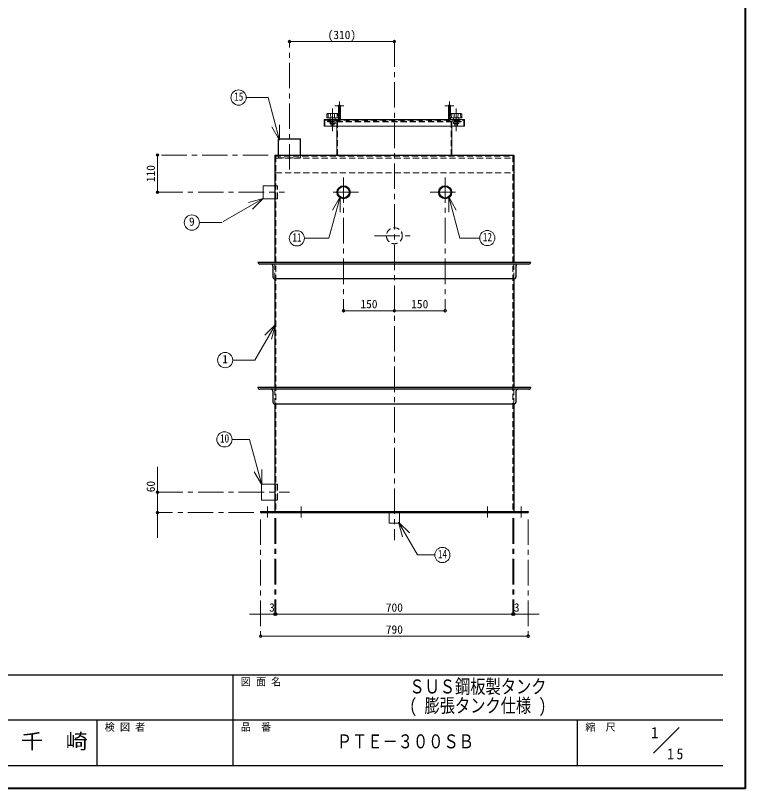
# Model space of a CAD drawing. Units: millimetres at full size, sheet at 1:15. Extents: x -3184 to 2891, y -2037 to 2178.
# Drawn here: x 734 to 2891, y -2037 to 246 of the extents above; entities that cross this region are included whole.
import ezdxf
from ezdxf.enums import TextEntityAlignment as Align

# ---------------------------------------------------------------- set-up
doc = ezdxf.new("R2010")
doc.units = ezdxf.units.MM
doc.header["$LTSCALE"] = 15
doc.header["$PDMODE"] = 32
doc.header["$PDSIZE"] = 7.5
doc.linetypes.add('CHAIN1', pattern=[8, 5, -1, 1, -1])
doc.linetypes.add('DASHED1', pattern=[1.8, 1.2, -0.6])
doc.layers.add('0-0', color=7, linetype='Continuous', lineweight=18)
doc.styles.add('ＭＳ ゴシック', font='')
doc.styles.get('ＭＳ ゴシック').set_extended_font_data('MS Gothic')

msp = doc.modelspace()

# ---------------------------------------------------------------- linework, layer by layer
at = {"layer": '0-0', "color": 1, "lineweight": 40}
for q in [(2890.8, 2177.87), (-3184.2, -2037.13)]:
    msp.add_line((2890.8, -2037.13), q, dxfattribs=at)
at = {"layer": '0-0', "color": 4, "linetype": 'CHAIN1', "lineweight": 9}
for p, q in [((1543.3, -209.13), (1543.3, 168.87)), ((1853.3, 168.87), (1853.3, -1303.63)), ((1677.8, -21.13), (1703.8, -21.13)), ((1690.8, -8.13), (1690.8, -61.13)), ((2028.8, -21.13), (2002.8, -21.13)), ((2015.8, -8.13), (2015.8, -61.13)), ((1670.8, -28.53), (1670.8, -96.13)), ((2035.8, -28.53), (2035.8, -96.13)), ((1480.3, -166.13), (1153.3, -166.13)), ((1703.3, -232.13), (1703.3, -626.13)), ((2003.3, -232.13), (2003.3, -626.13)), ((1153.3, -276.13), (1528.3, -276.13)), ((1747.3, -276.13), (1659.3, -276.13)), ((1959.3, -276.13), (2047.3, -276.13)), ((1794.8, -404.63), (1911.8, -404.63)), ((1153.3, -1162.13), (1543.3, -1162.13)), ((1478.3, -1237.13), (1478.3, -1204.13)), ((1578.3, -1237.13), (1578.3, -1204.13)), ((2128.3, -1237.13), (2128.3, -1204.13)), ((2228.3, -1237.13), (2228.3, -1204.13)), ((1438.3, -1222.13), (1151.3, -1222.13)), ((1458.3, -1242.13), (1458.3, -1587.13)), ((1500.3, -1239.13), (1500.3, -1522.13)), ((1503.3, -1239.13), (1503.3, -1522.13)), ((2203.3, -1239.13), (2203.3, -1522.13)), ((2206.3, -1239.13), (2206.3, -1522.13)), ((2248.3, -1242.13), (2248.3, -1587.13))]:
    msp.add_line(p, q, dxfattribs=at)
at = {"layer": '0-0', "color": 4, "lineweight": 9}
for p, q in [((1853.3, 168.87), (1543.3, 168.87)), ((1687.8, -21.13), (1687.8, -50.63)), ((1693.8, -21.13), (1693.8, -61.13)), ((2012.8, -21.13), (2012.8, -61.13)), ((2018.8, -21.13), (2018.8, -50.63)), ((1687.8, -56.26), (1687.8, -61.13)), ((2018.8, -56.26), (2018.8, -61.13)), ((1683.8, -81.13), (1683.8, -166.13)), ((2022.8, -81.13), (2022.8, -166.13)), ((1153.3, -276.13), (1153.3, -166.13)), ((1153.3, -1087.13), (1153.3, -1297.13)), ((1425.3, -1522.13), (1503.3, -1522.13)), ((2203.3, -1522.13), (1503.3, -1522.13)), ((2281.3, -1522.13), (2203.3, -1522.13)), ((2248.3, -1587.13), (1458.3, -1587.13))]:
    msp.add_line(p, q, dxfattribs=at)
at = {"layer": '0-0'}
for p, q in [((1415.67, 3.54), (1480.21, 3.54)), ((1513.81, -121.85), (1480.21, 3.54)), ((1653.63, -55.92), (1653.97, -45.4)), ((1661.39, -43.54), (1655.48, -43.85)), ((1657.25, -56.33), (1657.64, -44.69)), ((1661.81, -43.53), (1679.79, -43.53)), ((1665.31, -56.33), (1664.93, -44.69)), ((1676.28, -56.33), (1676.67, -44.69)), ((1680.21, -43.54), (1686.11, -43.85)), ((1684.35, -56.33), (1683.96, -44.69)), ((1687.97, -55.92), (1687.63, -45.4)), ((2018.63, -55.92), (2018.97, -45.4)), ((2026.39, -43.54), (2020.48, -43.85)), ((2022.25, -56.33), (2022.64, -44.69)), ((2044.79, -43.53), (2026.81, -43.53)), ((2030.31, -56.33), (2029.93, -44.69)), ((2041.28, -56.33), (2041.67, -44.69)), ((2045.21, -43.54), (2051.11, -43.85)), ((2049.35, -56.33), (2048.96, -44.69)), ((2052.97, -55.92), (2052.63, -45.4)), ((1645.8, -63.13), (1645.8, -81.13)), ((1647.8, -61.13), (2058.8, -61.13)), ((1654.03, -56.33), (1687.57, -56.33)), ((1663.17, -60.76), (1662.8, -56.33)), ((1678.43, -60.76), (1678.8, -56.33)), ((2052.57, -56.33), (2019.03, -56.33)), ((2028.17, -60.76), (2027.8, -56.33)), ((2043.43, -60.76), (2043.8, -56.33)), ((2060.8, -63.13), (2060.8, -81.13)), ((1513.81, -121.85), (1491.31, -82.88)), ((1513.81, -121.85), (1513.81, -76.85)), ((2060.8, -81.13), (1645.8, -81.13)), ((1465.3, -257.13), (1500.3, -257.13)), ((1465.99, -294.72), (1347.87, -362.91)), ((1465.99, -294.72), (1422.52, -306.36)), ((1465.99, -294.72), (1434.17, -326.54)), ((1692.74, -289.88), (1659.97, -412.17)), ((1692.74, -289.88), (1670.24, -328.85)), ((1692.74, -289.88), (1692.74, -334.88)), ((2013.86, -289.88), (2013.86, -334.88)), ((2013.86, -289.88), (2036.36, -328.85)), ((2013.86, -289.88), (2046.4, -411.32)), ((1277.45, -365.7), (1344.2, -365.7)), ((1659.97, -412.17), (1587.75, -412.17)), ((2105.38, -411.32), (2046.4, -411.32)), ((1502.16, -666.59), (1441.35, -771.92)), ((1502.16, -666.59), (1470.34, -698.41)), ((1502.16, -666.59), (1490.52, -710.05)), ((1441.35, -771.92), (1375.98, -771.92)), ((1373.82, -1005.97), (1425.79, -1005.97)), ((1461.8, -1140.35), (1425.79, -1005.97)), ((1461.8, -1140.35), (1461.8, -1095.35)), ((1461.8, -1140.35), (1439.3, -1101.38)), ((1460.3, -1138.63), (1460.3, -1185.63)), ((1500.3, -1138.63), (1460.3, -1138.63)), ((1500.3, -1185.63), (1460.3, -1185.63)), ((1837.8, -1222.13), (1837.8, -1253.63)), ((1868.8, -1222.13), (1868.8, -1253.63)), ((1868.8, -1253.63), (1837.8, -1253.63)), ((1865.73, -1250.52), (1897.55, -1282.34)), ((1865.73, -1250.52), (1877.38, -1293.98)), ((1865.73, -1250.52), (1921.66, -1347.39)), ((1921.66, -1347.39), (1972.62, -1347.39)), ((2618.97, -1932.89), (2694.73, -1857.13))]:
    msp.add_line(p, q, dxfattribs=at)
at = {"layer": '0-0', "color": 4, "linetype": 'DASHED1', "lineweight": 9}
for p, q in [((1647.8, -64.13), (1647.8, -81.13)), ((1648.8, -63.13), (2057.8, -63.13)), ((1655.8, -66.13), (1655.8, -68.13)), ((1655.8, -66.13), (2050.8, -66.13)), ((1655.8, -68.13), (2050.8, -68.13)), ((1660.8, -63.13), (1660.8, -66.13)), ((1665.8, -68.13), (1665.8, -61.13)), ((1666.8, -80.63), (1666.8, -61.13)), ((1667.05, -68.43), (1667.05, -73.13)), ((1674.55, -68.43), (1674.55, -73.13)), ((1674.8, -80.63), (1674.8, -61.13)), ((1675.8, -68.13), (1675.8, -61.13)), ((1680.8, -63.13), (1680.8, -66.13)), ((1685.8, -68.13), (1685.8, -169.13)), ((2020.8, -68.13), (2020.8, -169.13)), ((2025.8, -63.13), (2025.8, -66.13)), ((2030.8, -68.13), (2030.8, -61.13)), ((2031.8, -80.63), (2031.8, -61.13)), ((2032.05, -68.43), (2032.05, -73.13)), ((2039.55, -68.43), (2039.55, -73.13)), ((2039.8, -80.63), (2039.8, -61.13)), ((2040.8, -68.13), (2040.8, -61.13)), ((2045.8, -63.13), (2045.8, -66.13)), ((2050.8, -66.13), (2050.8, -68.13)), ((2058.8, -64.13), (2058.8, -81.13)), ((1664.55, -73.63), (1677.05, -73.63)), ((1666.8, -80.63), (1667.3, -81.13)), ((1666.8, -80.63), (1674.8, -80.63)), ((1674.3, -81.13), (1674.8, -80.63)), ((1683.8, -81.13), (1683.8, -69.13)), ((2022.8, -81.13), (2022.8, -69.13)), ((2042.05, -73.63), (2029.55, -73.63)), ((2032.3, -81.13), (2031.8, -80.63)), ((2039.8, -80.63), (2031.8, -80.63)), ((2039.8, -80.63), (2039.3, -81.13)), ((1503.3, -175.13), (2203.3, -175.13)), ((1503.3, -219.13), (2203.3, -219.13)), ((1500.3, -257.13), (1508.3, -257.13)), ((1500.3, -1138.63), (1508.3, -1138.63)), ((1508.3, -1138.63), (1508.3, -1185.63)), ((1500.3, -1185.63), (1508.3, -1185.63)), ((1471.3, -1219.13), (1471.3, -1222.13)), ((1485.3, -1219.13), (1485.3, -1222.13)), ((1837.8, -1219.13), (1837.8, -1222.13)), ((1868.8, -1219.13), (1868.8, -1222.13)), ((2221.3, -1219.13), (2221.3, -1222.13)), ((2235.3, -1219.13), (2235.3, -1222.13))]:
    msp.add_line(p, q, dxfattribs=at)
at = {"layer": '0-0', "color": 5, "lineweight": 25}
for p, q in [((1575.8, -166.13), (1575.8, -118.13)), ((1500.3, -166.13), (2206.3, -166.13)), ((1500.3, -166.13), (1500.3, -482.13)), ((2206.3, -166.13), (2206.3, -482.13)), ((1450.3, -482.13), (2256.3, -482.13)), ((2250.3, -488.13), (1456.3, -488.13)), ((1494.3, -494.13), (1494.3, -526.13)), ((2212.3, -494.13), (2212.3, -526.13)), ((2206.3, -532.13), (1500.3, -532.13)), ((1500.3, -532.13), (1500.3, -852.13)), ((2206.3, -532.13), (2206.3, -852.13)), ((1450.3, -852.13), (2256.3, -852.13)), ((2250.3, -858.13), (1456.3, -858.13)), ((1494.3, -864.13), (1494.3, -896.13)), ((2212.3, -864.13), (2212.3, -896.13)), ((2206.3, -902.13), (1500.3, -902.13)), ((1500.3, -902.13), (1500.3, -1219.13)), ((2206.3, -902.13), (2206.3, -1219.13)), ((1458.3, -1219.13), (1458.3, -1222.13)), ((1458.3, -1219.13), (2248.3, -1219.13)), ((1458.3, -1222.13), (2248.3, -1222.13)), ((2248.3, -1219.13), (2248.3, -1222.13))]:
    msp.add_line(p, q, dxfattribs=at)
at = {"layer": '0-0', "linetype": 'DASHED1'}
for p, q in [((1500.3, -169.13), (2206.3, -169.13)), ((1503.3, -169.13), (1503.3, -1219.13)), ((1575.8, -166.13), (1575.8, -174.13)), ((2203.3, -169.13), (2203.3, -1219.13)), ((1500.3, -532.13), (1500.3, -482.13)), ((2206.3, -532.13), (2206.3, -482.13)), ((1500.3, -902.13), (1500.3, -852.13)), ((2206.3, -902.13), (2206.3, -852.13)), ((1571.3, -1222.13), (1571.3, -1219.13)), ((1585.3, -1219.13), (1585.3, -1222.13)), ((2121.3, -1219.13), (2121.3, -1222.13)), ((2135.3, -1222.13), (2135.3, -1219.13))]:
    msp.add_line(p, q, dxfattribs=at)
at = {"layer": '0-0', "color": 6, "lineweight": 25}
for p, q in [((-3116.7, -1701.77), (2823.3, -1701.77)), ((1376.87, -1969.63), (1376.87, -1701.77)), ((2823.3, -1835.7), (-230.27, -1835.7)), ((975.08, -1969.63), (975.08, -1835.7)), ((2394.73, -1969.63), (2394.73, -1835.7)), ((2823.3, -1969.63), (-3116.7, -1969.63))]:
    msp.add_line(p, q, dxfattribs=at)
at = {"layer": '0-0', "color": 4, "linetype": 'DASHED1', "lineweight": 9}
for points in [[(1663.32, -68.43), (1663.32, -73.13), (1664.55, -73.63)], [(1678.28, -68.43), (1678.28, -73.13), (1677.05, -73.63)], [(2028.32, -68.43), (2028.32, -73.13), (2029.55, -73.63)], [(2043.28, -68.43), (2043.28, -73.13), (2042.05, -73.63)], [(1500.3, -295.13), (1508.3, -295.13), (1508.3, -257.13)]]:
    msp.add_lwpolyline(points, dxfattribs=at)
at = {"layer": '0-0', "color": 5, "lineweight": 25}
msp.add_lwpolyline([(1510.8, -166.13), (1510.8, -118.13), (1575.8, -118.13)], dxfattribs=at)
at = {"layer": '0-0', "linetype": 'DASHED1'}
msp.add_lwpolyline([(1510.8, -166.13), (1510.8, -174.13), (1575.8, -174.13)], dxfattribs=at)
at = {"layer": '0-0'}
msp.add_lwpolyline([(1465.3, -257.13), (1465.3, -295.13), (1500.3, -295.13)], dxfattribs=at)
at = {"layer": '0-0', "color": 4, "lineweight": 9}
msp.add_lwpolyline([(1703.3, -626.13), (1853.3, -626.13), (2003.3, -626.13)], dxfattribs=at)
at = {"layer": '0-0'}
for centre in [(1393.17, 3.54), (1254.95, -365.7), (1565.25, -412.17), (2127.88, -411.32), (1353.48, -771.92), (1351.32, -1005.97), (1995.12, -1347.39)]:
    msp.add_circle(centre, 22.5, dxfattribs=at)
at = {"layer": '0-0', "color": 5, "lineweight": 25}
for centre, radius in [((1703.3, -276.13), 19), ((1703.3, -276.13), 17), ((2003.3, -276.13), 19), ((2003.3, -276.13), 17)]:
    msp.add_circle(centre, radius, dxfattribs=at)
at = {"layer": '0-0', "color": 4, "linetype": 'DASHED1', "lineweight": 9}
msp.add_circle((1853.3, -404.63), 23.5, dxfattribs=at)
at = {"layer": '0-0', "color": 4, "lineweight": 9}
for centre, start in [((1690.8, -21.13), 360), ((2015.8, -21.13), 0)]:
    msp.add_arc(centre, 3, start, 180, dxfattribs=at)
at = {"layer": '0-0', "color": 4, "linetype": 'DASHED1', "lineweight": 9}
for centre, radius, start, end in [((1690.8, -21.13), 3, 180, 0), ((2015.8, -21.13), 3, 180, 360), ((1648.8, -64.13), 1, 90, 180), ((1663.62, -68.43), 0.3, 90, 180), ((1666.75, -68.43), 0.3, 0, 90), ((1667.35, -68.43), 0.3, 90, 180), ((1674.25, -68.43), 0.3, 0, 90), ((1674.85, -68.43), 0.3, 90, 180), ((1677.98, -68.43), 0.3, 0, 90), ((1682.8, -69.13), 1, 0, 90), ((1683.8, -68.13), 2, 0, 90), ((2022.8, -68.13), 2, 90, 180), ((2023.8, -69.13), 1, 90, 180), ((2028.62, -68.43), 0.3, 90, 180), ((2031.75, -68.43), 0.3, 0, 90), ((2032.35, -68.43), 0.3, 90, 180), ((2039.25, -68.43), 0.3, 0, 90), ((2039.85, -68.43), 0.3, 90, 180), ((2042.98, -68.43), 0.3, 0, 90), ((2057.8, -64.13), 1, 0, 90), ((1664.31, -65.98), 7.65, 271.74524, 290.89913), ((1670.8, -59.3), 14.33, 254.82182, 285.17818), ((1677.28, -65.98), 7.65, 249.10087, 268.25476), ((2029.31, -65.98), 7.65, 271.74524, 290.89913), ((2035.8, -59.3), 14.33, 254.82182, 285.17818), ((2042.28, -65.98), 7.65, 249.10087, 268.25476)]:
    msp.add_arc(centre, radius, start, end, dxfattribs=at)
at = {"layer": '0-0'}
for centre, radius, start, end in [((1655.57, -45.45), 1.6, 93.01913, 178.15415), ((1655.19, -45.99), 1.66, 93.02757, 128.73305), ((1655.26, -52.3), 7.97, 72.62002, 91.09064), ((1661.81, -51.53), 8, 90, 93.01913), ((1665.33, -44.68), 0.4, 97.29873, 181.90915), ((1670.8, -87.4), 43.47, 82.70127, 97.29873), ((1676.27, -44.68), 0.4, 358.09085, 82.70127), ((1679.79, -51.53), 8, 86.98087, 90), ((1686.34, -52.3), 7.97, 88.90936, 107.37998), ((1686.03, -45.45), 1.6, 1.84585, 86.98087), ((1686.4, -45.99), 1.66, 51.26695, 86.97243), ((2020.57, -45.45), 1.6, 93.01913, 178.15415), ((2020.19, -45.99), 1.66, 93.02757, 128.73305), ((2020.26, -52.3), 7.97, 72.62002, 91.09064), ((2026.81, -51.53), 8, 90, 93.01913), ((2030.33, -44.68), 0.4, 97.29873, 181.90915), ((2035.8, -87.4), 43.47, 82.70127, 97.29873), ((2041.27, -44.68), 0.4, 358.09085, 82.70127), ((2044.79, -51.53), 8, 86.98087, 90), ((2051.34, -52.3), 7.97, 88.90936, 107.37998), ((2051.03, -45.45), 1.6, 1.84585, 86.98087), ((2051.4, -45.99), 1.66, 51.26695, 86.97243), ((1647.8, -63.13), 2, 90, 180), ((1654.03, -55.93), 0.4, 178.15415, 270), ((1663.57, -60.73), 0.4, 184.76364, 270), ((1678.03, -60.73), 0.4, 270, 355.23636), ((1687.57, -55.93), 0.4, 270, 1.84585), ((2019.03, -55.93), 0.4, 178.15415, 270), ((2028.57, -60.73), 0.4, 184.76364, 270), ((2043.03, -60.73), 0.4, 270, 355.23636), ((2052.57, -55.93), 0.4, 270, 1.84585), ((2058.8, -63.13), 2, 0, 90)]:
    msp.add_arc(centre, radius, start, end, dxfattribs=at)
at = {"layer": '0-0', "color": 5, "lineweight": 25}
for centre, start, end in [((1456.3, -482.13), 180, 270), ((1488.3, -494.13), 0, 90), ((2218.3, -494.13), 90, 180), ((2250.3, -482.13), 270, 0), ((1500.3, -526.13), 180, 270), ((2206.3, -526.13), 270, 0), ((1456.3, -852.13), 180, 270), ((1488.3, -864.13), 0, 90), ((2218.3, -864.13), 90, 180), ((2250.3, -852.13), 270, 0), ((1500.3, -896.13), 180, 270), ((2206.3, -896.13), 270, 0)]:
    msp.add_arc(centre, 6, start, end, dxfattribs=at)
at = {"layer": '0-0', "color": 1}
for p in [(1543.3, 168.87), (1853.3, 168.87), (1153.3, -166.13), (1153.3, -276.13), (1703.3, -626.13), (1853.3, -626.13), (2003.3, -626.13), (1153.3, -1162.13), (1153.3, -1222.13), (1500.3, -1522.13), (1503.3, -1522.13), (2203.3, -1522.13), (2206.3, -1522.13), (1458.3, -1587.13), (2248.3, -1587.13)]:
    msp.add_point(p, dxfattribs=at)

# ---------------------------------------------------------------- texts
at = {"layer": '0-0', "style": 'ＭＳ ゴシック'}
for s, height, p in [('(310)', 24.74, (1656.11, 168.87)), ('9', 24.74, (1246.51, -382.57)), ('150', 24.74, (1752.99, -626.13)), ('150', 24.74, (1902.99, -626.13)), ('1', 24.74, (1345.04, -788.8)), ('3', 24.74, (1483.42, -1522.13)), ('700', 24.74, (1827.99, -1522.13)), ('3', 24.74, (2206.3, -1522.13)), ('790', 24.74, (1827.99, -1587.13)), ('図 面 名', 21.99, (1399.37, -1739.27)), ('検 図 者', 21.99, (997.58, -1873.2)), ('品\u3000番', 21.99, (1399.37, -1873.2)), ('縮\u3000尺', 21.99, (2417.23, -1873.2)), ('1', 32.99, (2611.35, -1898.42))]:
    msp.add_text(s, height=height, dxfattribs=at).set_placement(p, align=Align.BOTTOM_LEFT)
for s, height, width, p in [('15', 24.74, 0.8, (1380.05, -13.34)), ('11', 24.74, 0.8, (1552.13, -429.04)), ('12', 24.74, 0.8, (2114.75, -428.19)), ('10', 24.74, 0.8, (1338.2, -1022.84)), ('14', 24.74, 0.8, (1982, -1364.26)), ('ＳＵＳ鋼板製タンク', 41.24, 0.8, (1897.58, -1768.74)), ('( 膨張タンク仕様 )', 41.24, 0.8, (1897.58, -1824.99)), ('千\u3000崎', 43.99, 1.1, (750.08, -1932.67)), ('ＰＴＥ－３００ＳＢ', 41.24, 0.8, (1683.3, -1930.79))]:
    msp.add_text(s, height=height, dxfattribs=dict(at, width=width)).set_placement(p, align=Align.BOTTOM_LEFT)
for s, p in [('110', (1153.3, -246.44)), ('60', (1153.3, -1162.13))]:
    msp.add_text(s, height=24.74, rotation=90, dxfattribs=at).set_placement(p, align=Align.BOTTOM_LEFT)
at = {"layer": '0-0', "insert": (2659.3, -1951.48), "char_height": 32.99, "attachment_point": 7, "style": 'ＭＳ ゴシック'}
msp.add_mtext('\\T1.36;\\W0.9;15', dxfattribs=at)

doc.saveas('drawing.dxf')
